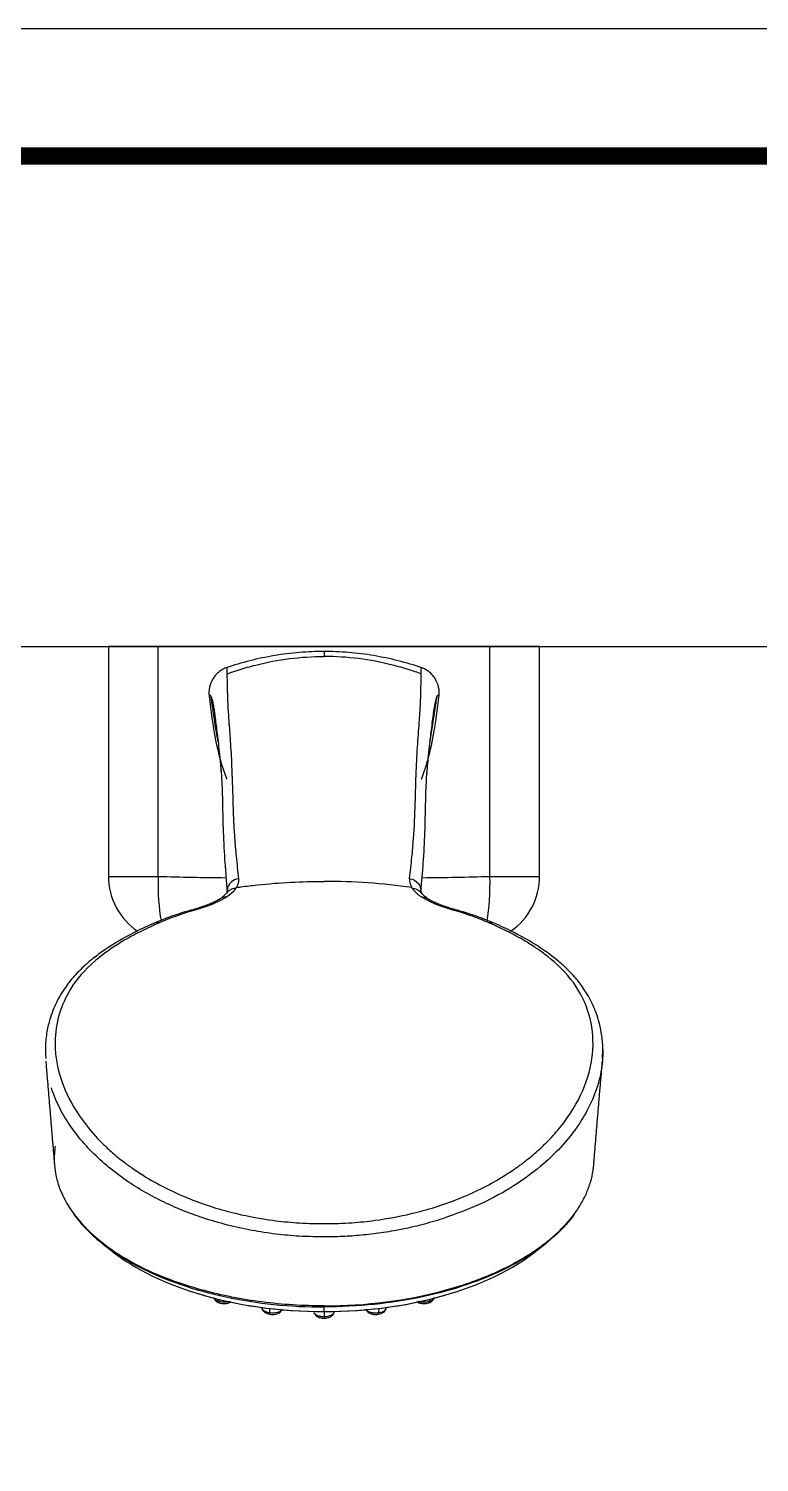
# Model space of a CAD drawing. Extents: x 0 to 1128, y 0 to 827.
# Drawn here: x 392.5 to 502.7, y 610.6 to 826.8 of the extents above; entities that cross this region are included whole.
import ezdxf

# ---------------------------------------------------------------- set-up
doc = ezdxf.new("R2010")
doc.units = 0
doc.header["$LTSCALE"] = 10
doc.header["$MEASUREMENT"] = 0
doc.layers.get('0').update_dxf_attribs({"linetype": 'CONTINUOUS'})
doc.layers.add('1', color=7, linetype='CONTINUOUS')

msp = doc.modelspace()

# ---------------------------------------------------------------- linework, layer by layer
at = {"lineweight": -3, "ltscale": 0.5}
msp.add_line((106.8, 733.62), (790.86, 733.62), dxfattribs=at)
msp.add_lwpolyline([(0, 0), (1128.4, 0), (1128.4, 826.8), (0, 826.8)], close=True, dxfattribs=at)
at = {"color": 5, "linetype": 'ByBlock', "lineweight": -3, "const_width": 2.6}
msp.add_lwpolyline([(18.14, 35.4), (1110.14, 35.4), (1110.14, 807.6), (18.14, 807.6)], close=True, dxfattribs=at)
at = {"layer": '1', "color": 7, "linetype": 'Continuous', "lineweight": -3}
for p, q in [((404.58, 733.62), (404.58, 698.97)), ((412.08, 733.62), (404.58, 733.62)), ((412.08, 698.97), (412.08, 733.62)), ((462.08, 733.62), (412.08, 733.62)), ((462.08, 698.97), (462.08, 733.62)), ((469.58, 733.62), (462.08, 733.62)), ((469.58, 698.97), (469.58, 733.62)), ((404.58, 698.97), (412.08, 698.97)), ((462.08, 698.97), (469.58, 698.97)), ((403.62, 643.64), (404.95, 642.58)), ((469.22, 642.58), (470.55, 643.64)), ((421.19, 635.19), (421.2, 634.87)), ((428.85, 633.82), (428.86, 633.14)), ((437.08, 633.35), (437.08, 634.04)), ((445.32, 633.82), (445.3, 633.14)), ((452.98, 635.19), (452.97, 634.87)), ((437.08, 633.33), (437.08, 633.35)), ((437.08, 633.33), (437.08, 632.55))]:
    msp.add_line(p, q, dxfattribs=at)
for centre, start, end in [((414.58, 698.97), 180, 235.9197), ((459.58, 698.97), 304.2622, 0)]:
    msp.add_arc(centre, 10, start, end, dxfattribs=at)
for centre, major_axis, ratio, start_param, end_param in [((414.58, 698.97), (-0.34, -9.99), 0.249864, 4.720899, 5.452929), ((459.58, 698.97), (0.34, -9.99), 0.249864, 0.830256, 1.562286), ((437.08, 654.55), (38.93, 0), 0.544639, 3.741441, 4.712389), ((437.08, 654.55), (38.93, 0), 0.544639, 4.712389, 5.683337), ((437.08, 654.45), (38.76, 0), 0.544639, 4.194959, 4.712389), ((437.08, 654.45), (38.76, 0), 0.544639, 4.712389, 5.229819)]:
    msp.add_ellipse(centre, major_axis=major_axis, ratio=ratio, start_param=start_param, end_param=end_param, dxfattribs=at)
for points, knots in [([(437.17, 732.89), (435.89, 732.89), (433.36, 732.79), (429.55, 732.3), (425.85, 731.52), (423.49, 730.82), (422.32, 730.42)], [0, 0, 0, 0, 0.247196, 0.495084, 0.745737, 1, 1, 1, 1]), ([(451.83, 730.42), (450.66, 730.82), (448.3, 731.52), (444.6, 732.3), (440.8, 732.79), (438.27, 732.89), (436.99, 732.89)], [0, 0, 0, 0, 0.254251, 0.504905, 0.752798, 1, 1, 1, 1]), ([(437.08, 732.89), (437.08, 732.89), (437.08, 732.88), (437.08, 732.75), (437.08, 732.37), (437.08, 732.13)], [0, 0, 0, 0, 0.056778, 0.442623, 1, 1, 1, 1]), ([(422.44, 729.5), (423.04, 729.72), (424.47, 730.21), (427.6, 731.1), (431.87, 731.91), (435.35, 732.13), (437.08, 732.13)], [0, 0, 0, 0, 0.129308, 0.303507, 0.651816, 1, 1, 1, 1]), ([(451.73, 729.5), (451.12, 729.72), (449.69, 730.21), (446.57, 731.1), (442.29, 731.91), (438.82, 732.13), (437.08, 732.13)], [0, 0, 0, 0, 0.129467, 0.303634, 0.651878, 1, 1, 1, 1]), ([(420.55, 729.08), (420.47, 728.99), (420.4, 728.89), (419.83, 727.99), (419.65, 727.01), (419.75, 726.18)], [0, 0, 0, 0, 0.112105, 0.112105, 1, 1, 1, 1]), ([(422.45, 730.46), (422.23, 730.4), (421.81, 730.22), (421.21, 729.78), (420.76, 729.41), (420.55, 729.09), (420.54, 729.07)], [0, 0, 0, 0, 0.375782, 0.715118, 0.982766, 1, 1, 1, 1]), ([(422.42, 730.45), (422.41, 730.44), (422.39, 730.36), (422.42, 729.84), (422.44, 729.5)], [0, 0, 0, 0, 0.342176, 1, 1, 1, 1]), ([(422.44, 729.5), (422.44, 729.25), (422.45, 728.77), (422.46, 727.87), (422.49, 726.85), (422.52, 725.66), (422.59, 724.2), (422.73, 722.15), (422.95, 719.36), (423.18, 715.43), (423.29, 711.36), (423.41, 707.63), (423.57, 704.83), (423.83, 701.92), (424.06, 699.75), (424.18, 698.62)], [0, 0, 0, 0, 0.065671, 0.127771, 0.186186, 0.240932, 0.30642, 0.381136, 0.487981, 0.600792, 0.741511, 0.811421, 0.870207, 0.932217, 1, 1, 1, 1]), ([(449.98, 698.62), (450.1, 699.72), (450.32, 701.8), (450.67, 705.66), (450.85, 710.07), (450.95, 714.87), (451.19, 719.06), (451.42, 721.98), (451.57, 724.08), (451.65, 725.79), (451.7, 727.88), (451.72, 728.9), (451.73, 729.5)], [0, 0, 0, 0, 0.065668, 0.124634, 0.249176, 0.374314, 0.499585, 0.624623, 0.681707, 0.749723, 0.85061, 1, 1, 1, 1]), ([(453.62, 729.07), (453.61, 729.09), (453.4, 729.41), (452.95, 729.78), (452.36, 730.21), (451.93, 730.4), (451.72, 730.46)], [0, 0, 0, 0, 0.016489, 0.283869, 0.623538, 1, 1, 1, 1]), ([(451.73, 729.5), (451.74, 729.79), (451.74, 730.3), (451.75, 730.45), (451.73, 730.45), (451.73, 730.45)], [0, 0, 0, 0, 0.49761, 0.882989, 1, 1, 1, 1]), ([(454.42, 726.18), (454.52, 727.01), (454.33, 727.99), (453.76, 728.89), (453.69, 728.99), (453.62, 729.08)], [0, 0, 0, 0, 0.887722, 0.887722, 1, 1, 1, 1]), ([(420.06, 726.08), (420.03, 726.14), (419.96, 726.27), (419.83, 726.36), (419.78, 726.25), (419.75, 726.18)], [0, 0, 0, 0, 0.248558, 0.497105, 1, 1, 1, 1]), ([(419.75, 726.18), (420.02, 723.95), (420.53, 719.73), (421.65, 715.57), (422.38, 713.65), (422.39, 713.62)], [0, 0, 0, 0, 0.522443, 0.991853, 1, 1, 1, 1]), ([(420.52, 724.23), (420.47, 724.57), (420.37, 725.1), (420.22, 725.68), (420.11, 725.94), (420.06, 726.08)], [0, 0, 0, 0, 0.386619, 0.693309, 1, 1, 1, 1]), ([(451.77, 713.62), (452.2, 714.76), (453, 717.34), (453.87, 721.54), (454.23, 724.6), (454.42, 726.18)], [0, 0, 0, 0, 0.283472, 0.628813, 1, 1, 1, 1]), ([(453.05, 719.35), (453.13, 719.79), (453.47, 721.73), (453.79, 723.97), (454.06, 725.77), (454.1, 726.08)], [0, 0, 0, 0, 0.200697, 0.863618, 1, 1, 1, 1]), ([(454.1, 726.08), (454.05, 725.95), (453.94, 725.69), (453.81, 725.15), (453.7, 724.63), (453.65, 724.29), (453.63, 724.21)], [0, 0, 0, 0, 0.302058, 0.604801, 0.907747, 1, 1, 1, 1]), ([(454.42, 726.18), (454.38, 726.26), (454.31, 726.41), (454.17, 726.19), (454.1, 726.08)], [0, 0, 0, 0, 0.502912, 1, 1, 1, 1]), ([(421.24, 718.56), (421.18, 719.06), (421.06, 720.07), (420.84, 721.85), (420.67, 723.24), (420.56, 724.03), (420.52, 724.23)], [0, 0, 0, 0, 0.211007, 0.422009, 0.84402, 1, 1, 1, 1]), ([(453.63, 724.21), (453.6, 724.02), (453.48, 723.14), (453.3, 721.69), (453.08, 719.88), (452.98, 719), (452.93, 718.56)], [0, 0, 0, 0, 0.147952, 0.634767, 0.816908, 1, 1, 1, 1]), ([(421.59, 714.73), (421.56, 715.15), (421.5, 715.89), (421.39, 717.19), (421.3, 718.02), (421.24, 718.56)], [0, 0, 0, 0, 0.298234, 0.542445, 1, 1, 1, 1]), ([(452.93, 718.56), (452.86, 717.97), (452.75, 716.91), (452.63, 715.52), (452.58, 714.76), (452.56, 714.55)], [0, 0, 0, 0, 0.471781, 0.857603, 1, 1, 1, 1]), ([(421.55, 715), (421.57, 714.71), (421.67, 713.32), (421.77, 710.47), (421.83, 706.3), (422.04, 701.9), (422.3, 698.75), (422.43, 697.28)], [0, 0, 0, 0, 0.067577, 0.314522, 0.558751, 0.801924, 1, 1, 1, 1]), ([(451.73, 697.28), (451.87, 698.74), (452.12, 701.86), (452.33, 706.24), (452.39, 710.39), (452.49, 713.25), (452.59, 714.66), (452.62, 714.98)], [0, 0, 0, 0, 0.197001, 0.43876, 0.681597, 0.927043, 1, 1, 1, 1]), ([(424.18, 698.62), (423.71, 698.55), (423.19, 698.3), (422.53, 697.48), (422.42, 696.96), (422.5, 696.54)], [0, 0, 0, 0, 0.5, 0.5, 1, 1, 1, 1]), ([(424.18, 698.62), (424.18, 698.4), (424.18, 697.97), (423.97, 697.51), (423.86, 697.29)], [0, 0, 0, 0, 0.515861, 1, 1, 1, 1]), ([(449.98, 698.62), (449.97, 698.49), (449.96, 698.24), (450.05, 697.79), (450.2, 697.48), (450.3, 697.3)], [0, 0, 0, 0, 0.310478, 0.5902, 1, 1, 1, 1]), ([(449.98, 698.62), (450.45, 698.55), (450.98, 698.3), (451.64, 697.48), (451.74, 696.96), (451.67, 696.54)], [0, 0, 0, 0, 0.5, 0.5, 1, 1, 1, 1]), ([(423.77, 697.16), (423.58, 696.91), (423.22, 696.44), (422.64, 696.04), (422.36, 695.84)], [0, 0, 0, 0, 0.517944, 1, 1, 1, 1]), ([(423.77, 697.16), (423.33, 697.16), (422.84, 696.98), (422.46, 696.56), (422.41, 696.48), (422.36, 696.4)], [0, 0, 0, 0, 0.827785, 0.827785, 1, 1, 1, 1]), ([(423.86, 697.29), (424.08, 697.33), (425.14, 697.47), (427.86, 697.8), (432.04, 698.13), (435.4, 698.22), (437.08, 698.22)], [0, 0, 0, 0, 0.050609, 0.240537, 0.620293, 1, 1, 1, 1]), ([(450.38, 697.16), (450.48, 697.02), (450.66, 696.78), (451, 696.45), (451.37, 696.14), (451.66, 695.94), (451.81, 695.84)], [0, 0, 0, 0, 0.276672, 0.514416, 0.745747, 1, 1, 1, 1]), ([(450.38, 697.16), (450.82, 697.16), (451.32, 696.98), (451.7, 696.56), (451.75, 696.49), (451.8, 696.4)], [0, 0, 0, 0, 0.826375, 0.826375, 1, 1, 1, 1]), ([(417.58, 694.03), (416.78, 693.81), (415.31, 693.37), (413.36, 692.7), (412.2, 692.23), (411.68, 692.01)], [0, 0, 0, 0, 0.388226, 0.721944, 1, 1, 1, 1]), ([(419.97, 694.85), (419.74, 694.75), (419.32, 694.58), (418.52, 694.3), (417.92, 694.12), (417.53, 694.01)], [0, 0, 0, 0, 0.30401, 0.557107, 1, 1, 1, 1]), ([(420.41, 694.84), (420.34, 694.81), (420.23, 694.77), (420.1, 694.71), (420.01, 694.67), (419.92, 694.64), (419.81, 694.6), (419.62, 694.52), (419.34, 694.42), (418.91, 694.28), (418.39, 694.11), (418.01, 694), (417.82, 693.94)], [0, 0, 0, 0, 0.0625, 0.09375, 0.125, 0.15625, 0.1875, 0.25, 0.375, 0.5, 0.75, 1, 1, 1, 1]), ([(421.58, 695.68), (421.52, 695.65), (421.39, 695.57), (421.09, 695.4), (420.62, 695.14), (420.2, 694.95), (419.93, 694.83)], [0, 0, 0, 0, 0.129489, 0.310494, 0.590691, 1, 1, 1, 1]), ([(422.36, 695.84), (422.31, 695.81), (422.21, 695.75), (421.98, 695.62), (421.73, 695.48), (421.41, 695.31), (421, 695.11), (420.66, 694.95), (420.41, 694.84)], [0, 0, 0, 0, 0.080755, 0.160871, 0.371278, 0.502435, 0.651004, 1, 1, 1, 1]), ([(422.36, 695.84), (422.18, 695.86), (421.91, 695.85), (421.66, 695.74), (421.58, 695.69)], [0, 0, 0, 0, 0.657524, 1, 1, 1, 1]), ([(453.75, 694.84), (453.65, 694.89), (453.34, 695.03), (452.91, 695.23), (452.51, 695.44), (452.17, 695.63), (451.94, 695.76), (451.81, 695.84)], [0, 0, 0, 0, 0.145724, 0.445721, 0.629425, 0.771448, 1, 1, 1, 1]), ([(454.23, 694.83), (453.97, 694.95), (453.55, 695.14), (453.07, 695.4), (452.78, 695.57), (452.64, 695.65), (452.59, 695.68)], [0, 0, 0, 0, 0.409314, 0.689512, 0.870517, 1, 1, 1, 1]), ([(456.34, 693.94), (456.15, 694), (455.77, 694.11), (455.25, 694.28), (454.82, 694.42), (454.54, 694.52), (454.35, 694.6), (454.24, 694.64), (454.16, 694.67), (454.07, 694.71), (453.93, 694.77), (453.82, 694.81), (453.75, 694.84)], [0, 0, 0, 0, 0.249998, 0.499998, 0.624999, 0.749999, 0.812499, 0.84375, 0.875, 0.90625, 0.9375, 1, 1, 1, 1]), ([(456.63, 694.01), (456.24, 694.12), (455.65, 694.3), (454.84, 694.58), (454.42, 694.75), (454.2, 694.85)], [0, 0, 0, 0, 0.442893, 0.69599, 1, 1, 1, 1]), ([(462.48, 692.01), (461.96, 692.23), (460.8, 692.7), (458.85, 693.37), (457.38, 693.81), (456.58, 694.03)], [0, 0, 0, 0, 0.278057, 0.611775, 1, 1, 1, 1]), ([(411.68, 692.01), (410.6, 691.55), (408.63, 690.63), (406.03, 689.2), (403.93, 687.85), (402.25, 686.61), (400.92, 685.47), (399.57, 684.14), (398.15, 682.44), (397.05, 680.65), (396.29, 679.02), (395.76, 677.57), (395.29, 675.73), (395.03, 673.67), (395.06, 672.22), (395.12, 671.53)], [0, 0, 0, 0, 0.101516, 0.193395, 0.275476, 0.347034, 0.407776, 0.461701, 0.552231, 0.656221, 0.702706, 0.761453, 0.83417, 0.921277, 1, 1, 1, 1]), ([(412.18, 691.94), (411.96, 691.84), (411.55, 691.66), (410.97, 691.38), (410.44, 691.14), (409.85, 690.86), (409.22, 690.55), (408.41, 690.14), (407.75, 689.78), (407.22, 689.48), (407.01, 689.35), (406.91, 689.3)], [0, 0, 0, 0, 0.117491, 0.222057, 0.317874, 0.403858, 0.551474, 0.675371, 0.867939, 0.941353, 1, 1, 1, 1]), ([(411.69, 692.01), (411.74, 692.03), (411.9, 692.06), (412.08, 692), (412.18, 691.94)], [0, 0, 0, 0, 0.353213, 1, 1, 1, 1]), ([(417.82, 693.94), (417.33, 693.8), (416.25, 693.48), (414.78, 692.99), (413.61, 692.55), (412.83, 692.22), (412.46, 692.06), (412.27, 691.98)], [0, 0, 0, 0, 0.255827, 0.553418, 0.789977, 0.895428, 1, 1, 1, 1]), ([(461.89, 691.98), (461.7, 692.06), (461.32, 692.22), (460.54, 692.56), (459.37, 692.99), (457.9, 693.49), (456.83, 693.8), (456.34, 693.94)], [0, 0, 0, 0, 0.106098, 0.213094, 0.450683, 0.745867, 1, 1, 1, 1]), ([(461.98, 691.94), (462.09, 692), (462.26, 692.06), (462.42, 692.03), (462.48, 692.01)], [0, 0, 0, 0, 0.646881, 1, 1, 1, 1]), ([(467.25, 689.29), (467.24, 689.3), (467.19, 689.34), (467.09, 689.4), (466.9, 689.52), (466.6, 689.68), (466.23, 689.87), (465.77, 690.12), (465.21, 690.42), (464.34, 690.86), (463.47, 691.27), (462.62, 691.67), (462.2, 691.85), (461.98, 691.94)], [0, 0, 0, 0, 0.013329, 0.032326, 0.066116, 0.136713, 0.208452, 0.278681, 0.410849, 0.535075, 0.777812, 0.887233, 1, 1, 1, 1]), ([(479.04, 671.5), (479.1, 672.12), (479.14, 673.44), (478.93, 675.36), (478.53, 677.17), (477.98, 678.79), (477.33, 680.2), (476.63, 681.42), (476.03, 682.32), (475.5, 683.02), (474.94, 683.72), (474.12, 684.61), (472.93, 685.76), (471.25, 687.13), (469.01, 688.68), (466.08, 690.37), (463.77, 691.46), (462.48, 692.01)], [0, 0, 0, 0, 0.069768, 0.151068, 0.22196, 0.282839, 0.348841, 0.402466, 0.44577, 0.47145, 0.501008, 0.545821, 0.605946, 0.6817, 0.773223, 0.879556, 1, 1, 1, 1]), ([(406.91, 689.29), (406.56, 689.08), (405.53, 688.47), (404.06, 687.43), (401.4, 685.34), (397.88, 681.3), (395.89, 674.46), (397.39, 667.38), (400.43, 662.26), (403.13, 659.17), (404.93, 657.52), (406.02, 656.57), (406.63, 656.11), (406.93, 655.89)], [0, 0, 0, 0, 0.026449, 0.077842, 0.123702, 0.267182, 0.494255, 0.687305, 0.825102, 0.910763, 0.954438, 0.977576, 1, 1, 1, 1]), ([(467.24, 655.89), (467.66, 656.21), (468.49, 656.85), (469.58, 657.84), (470.99, 659.18), (472.61, 660.97), (475.01, 664.25), (477.15, 668.71), (477.93, 674.22), (476.87, 679.53), (474.27, 683.86), (471.28, 686.58), (468.93, 688.27), (467.83, 688.94), (467.25, 689.29)], [0, 0, 0, 0, 0.032412, 0.062663, 0.091319, 0.154858, 0.218717, 0.36584, 0.511915, 0.65637, 0.800058, 0.915709, 0.956324, 1, 1, 1, 1]), ([(479.1, 672.85), (479.11, 672.5), (479.11, 672.15), (479.09, 671.79), (479.09, 671.79)], [0, 0, 0, 0, 0.986388, 1, 1, 1, 1]), ([(479.07, 671.45), (479.04, 670.95), (478.91, 669.84), (478.53, 668.02), (477.83, 665.91), (476.72, 663.51), (475.07, 660.86), (472.76, 658.01), (469.67, 655.08), (465.7, 652.2), (460.8, 649.47), (456.94, 648.06), (454.93, 647.34)], [0, 0, 0, 0, 0.05301, 0.11566, 0.188991, 0.273044, 0.367726, 0.473073, 0.589038, 0.715486, 0.852269, 1, 1, 1, 1]), ([(419.23, 647.34), (418.24, 647.67), (416.21, 648.37), (413.27, 649.65), (410.36, 651.14), (407.53, 652.88), (404.83, 654.87), (402.32, 657.1), (400.07, 659.58), (398.14, 662.28), (396.86, 664.68), (396.26, 666.18), (396.08, 666.7)], [0, 0, 0, 0, 0.086338, 0.176891, 0.271691, 0.370888, 0.474693, 0.583032, 0.695782, 0.812981, 0.934675, 1, 1, 1, 1]), ([(396.55, 658.27), (396.49, 657.92), (396.4, 657.11), (396.38, 655.75), (396.57, 654.1), (396.96, 652.61), (397.31, 651.68), (397.45, 651.36)], [0, 0, 0, 0, 0.151134, 0.350848, 0.587263, 0.860367, 1, 1, 1, 1]), ([(406.93, 655.88), (406.98, 655.84), (407.08, 655.75), (407.32, 655.58), (407.76, 655.27), (408.75, 654.57), (411.6, 652.71), (416.65, 650.21), (423.21, 648.15), (428.68, 647.14), (432.38, 646.76), (434.96, 646.62), (436.36, 646.61), (437.08, 646.6)], [0, 0, 0, 0, 0.006681, 0.014315, 0.031543, 0.062036, 0.140442, 0.379587, 0.60712, 0.772473, 0.877122, 0.936144, 1, 1, 1, 1]), ([(437.08, 646.6), (437.81, 646.61), (439.2, 646.62), (441.78, 646.76), (445.48, 647.14), (450.95, 648.15), (457.52, 650.21), (462.56, 652.72), (465.4, 654.55), (466.37, 655.25), (466.87, 655.59), (467.12, 655.79), (467.24, 655.89)], [0, 0, 0, 0, 0.063827, 0.122802, 0.22742, 0.392806, 0.62048, 0.8596, 0.937874, 0.965432, 0.983952, 1, 1, 1, 1]), ([(473.33, 646.31), (473.8, 646.81), (474.68, 647.85), (475.78, 649.47), (476.66, 651.16), (477.3, 652.87), (477.61, 654.28), (477.7, 655.12), (477.73, 655.38)], [0, 0, 0, 0, 0.177515, 0.362814, 0.548118, 0.733426, 0.918737, 1, 1, 1, 1]), ([(397.45, 651.36), (397.61, 650.98), (398.17, 649.82), (399.43, 647.85), (401.56, 645.44), (404.49, 642.99), (408.32, 640.59), (413.09, 638.32), (416.89, 637.15), (418.86, 636.55)], [0, 0, 0, 0, 0.060801, 0.184599, 0.321496, 0.471488, 0.634571, 0.810736, 1, 1, 1, 1]), ([(399.31, 648.07), (399.68, 647.55), (400.09, 647.04), (402.73, 644.06), (405.78, 641.81), (413.19, 638.06), (417.54, 636.57), (426.97, 634.55), (431.99, 634.03), (437.08, 634.04)], [0, 0, 0, 0, 0.063047, 0.063047, 0.375365, 0.375365, 0.687682, 0.687682, 1, 1, 1, 1]), ([(437.08, 644.6), (435.97, 644.62), (433.7, 644.65), (430.21, 644.95), (426.6, 645.47), (422.89, 646.24), (420.47, 646.97), (419.23, 647.34)], [0, 0, 0, 0, 0.180089, 0.37042, 0.570347, 0.78006, 1, 1, 1, 1]), ([(474.78, 647.97), (474.43, 647.49), (474.04, 647.01), (471.44, 644.06), (468.38, 641.81), (460.97, 638.06), (456.61, 636.57), (447.19, 634.56), (442.14, 634.04), (437.08, 634.04)], [0, 0, 0, 0, 0.059019, 0.059019, 0.372679, 0.372679, 0.68634, 0.68634, 1, 1, 1, 1]), ([(454.93, 647.34), (453.9, 647.02), (451.87, 646.41), (448.77, 645.71), (445.72, 645.19), (442.75, 644.84), (439.88, 644.63), (438, 644.61), (437.08, 644.6)], [0, 0, 0, 0, 0.184013, 0.36086, 0.53082, 0.694117, 0.850658, 1, 1, 1, 1]), ([(455.3, 636.55), (456.25, 636.83), (458.14, 637.37), (460.82, 638.34), (463.36, 639.42), (465.73, 640.6), (467.93, 641.89), (469.93, 643.26), (471.73, 644.71), (472.8, 645.75), (473.31, 646.29), (473.33, 646.31)], [0, 0, 0, 0, 0.12436, 0.248711, 0.373055, 0.497396, 0.621739, 0.746087, 0.870432, 0.994777, 1, 1, 1, 1]), ([(437.08, 634.2), (433.91, 634.2), (430.78, 634.4), (424.66, 635.19), (421.66, 635.79), (418.86, 636.55)], [0, 0, 0, 0, 0.5, 0.5, 1, 1, 1, 1]), ([(420.46, 635.49), (420.47, 635.4), (420.52, 635.24), (420.69, 635), (420.96, 634.79), (421.17, 634.7), (421.28, 634.66)], [0, 0, 0, 0, 0.258573, 0.51257, 0.759419, 1, 1, 1, 1]), ([(421.2, 634.87), (421.02, 634.93), (420.72, 635.07), (420.51, 635.29), (420.47, 635.43), (420.46, 635.48)], [0, 0, 0, 0, 0.394302, 0.788604, 1, 1, 1, 1]), ([(421.2, 634.87), (421.2, 634.83), (421.21, 634.77), (421.23, 634.7), (421.26, 634.67), (421.28, 634.66), (421.28, 634.66)], [0, 0, 0, 0, 0.430949, 0.648647, 0.866344, 1, 1, 1, 1]), ([(422.9, 634.87), (422.88, 634.86), (422.72, 634.81), (422.17, 634.71), (421.55, 634.76), (421.2, 634.87)], [0, 0, 0, 0, 0.026685, 0.351124, 1, 1, 1, 1]), ([(421.28, 634.66), (421.38, 634.63), (421.58, 634.58), (421.9, 634.55), (422.23, 634.56), (422.56, 634.61), (422.85, 634.7), (423.01, 634.78), (423.07, 634.82)], [0, 0, 0, 0, 0.168686, 0.335582, 0.505411, 0.680641, 0.862229, 1, 1, 1, 1]), ([(428.86, 633.14), (428.66, 633.17), (428.3, 633.27), (427.92, 633.49), (427.78, 633.68), (427.76, 633.78), (427.76, 633.8)], [0, 0, 0, 0, 0.31332, 0.62664, 0.93996, 1, 1, 1, 1]), ([(427.78, 633.71), (427.8, 633.64), (427.87, 633.48), (428.1, 633.25), (428.47, 633.04), (428.76, 632.96), (428.91, 632.94)], [0, 0, 0, 0, 0.188189, 0.468007, 0.738156, 1, 1, 1, 1]), ([(430.74, 633.71), (430.73, 633.67), (430.7, 633.58), (430.6, 633.46), (430.39, 633.32), (429.87, 633.12), (429.26, 633.08), (428.86, 633.14)], [0, 0, 0, 0, 0.104068, 0.216059, 0.328051, 0.552034, 1, 1, 1, 1]), ([(428.91, 632.94), (429.01, 632.92), (429.22, 632.91), (429.63, 632.92), (430.02, 633.01), (430.34, 633.17), (430.54, 633.32), (430.68, 633.5), (430.73, 633.64), (430.74, 633.71)], [0, 0, 0, 0, 0.129999, 0.255209, 0.501525, 0.625737, 0.750343, 0.875343, 1, 1, 1, 1]), ([(443.42, 633.72), (443.43, 633.65), (443.48, 633.51), (443.62, 633.32), (443.82, 633.17), (444.14, 633.01), (444.53, 632.92), (444.95, 632.91), (445.15, 632.92), (445.26, 632.94)], [0, 0, 0, 0, 0.124856, 0.250016, 0.374731, 0.498996, 0.745232, 0.870271, 1, 1, 1, 1]), ([(445.3, 633.14), (445.1, 633.11), (444.7, 633.1), (444.14, 633.18), (443.77, 633.32), (443.56, 633.46), (443.46, 633.58), (443.43, 633.67), (443.42, 633.71)], [0, 0, 0, 0, 0.224021, 0.448041, 0.672062, 0.784072, 0.896082, 1, 1, 1, 1]), ([(445.26, 632.94), (445.41, 632.96), (445.69, 633.04), (446.06, 633.25), (446.29, 633.48), (446.37, 633.64), (446.39, 633.71)], [0, 0, 0, 0, 0.2596, 0.527393, 0.804863, 1, 1, 1, 1]), ([(446.41, 633.8), (446.4, 633.78), (446.38, 633.68), (446.18, 633.4), (445.7, 633.2), (445.3, 633.14)], [0, 0, 0, 0, 0.05934, 0.372893, 1, 1, 1, 1]), ([(451.09, 634.81), (451.1, 634.81), (451.18, 634.76), (451.37, 634.67), (451.7, 634.59), (452.08, 634.55), (452.49, 634.56), (452.75, 634.62), (452.88, 634.66)], [0, 0, 0, 0, 0.011521, 0.185559, 0.37055, 0.566615, 0.774566, 1, 1, 1, 1]), ([(452.97, 634.87), (452.79, 634.82), (452.4, 634.74), (451.81, 634.74), (451.45, 634.81), (451.29, 634.86), (451.29, 634.86)], [0, 0, 0, 0, 0.328826, 0.657651, 0.986477, 1, 1, 1, 1]), ([(452.88, 634.66), (452.99, 634.7), (453.2, 634.79), (453.46, 634.99), (453.64, 635.23), (453.69, 635.4), (453.7, 635.48)], [0, 0, 0, 0, 0.240541, 0.487341, 0.741311, 1, 1, 1, 1]), ([(452.97, 634.87), (452.97, 634.83), (452.96, 634.77), (452.93, 634.7), (452.91, 634.67), (452.89, 634.66), (452.88, 634.66)], [0, 0, 0, 0, 0.433749, 0.65286, 0.871971, 1, 1, 1, 1]), ([(453.7, 635.48), (453.7, 635.43), (453.62, 635.2), (453.33, 634.98), (452.97, 634.87)], [0, 0, 0, 0, 0.210734, 1, 1, 1, 1]), ([(428.86, 633.14), (428.86, 633.1), (428.86, 633.04), (428.88, 632.98), (428.89, 632.95), (428.9, 632.94), (428.91, 632.94)], [0, 0, 0, 0, 0.416279, 0.626565, 0.836852, 1, 1, 1, 1]), ([(435.58, 633.2), (435.61, 633.08), (435.7, 632.86), (436.02, 632.59), (436.4, 632.44), (436.77, 632.36), (436.97, 632.35), (437.08, 632.35)], [0, 0, 0, 0, 0.214284, 0.453254, 0.712766, 0.851713, 1, 1, 1, 1]), ([(437.08, 632.55), (436.87, 632.55), (436.48, 632.59), (436, 632.75), (435.72, 632.94), (435.61, 633.09), (435.59, 633.16), (435.59, 633.19)], [0, 0, 0, 0, 0.261148, 0.522296, 0.783443, 0.914017, 1, 1, 1, 1]), ([(437.08, 632.35), (437.19, 632.35), (437.39, 632.36), (437.76, 632.44), (438.14, 632.59), (438.46, 632.86), (438.55, 633.08), (438.58, 633.2)], [0, 0, 0, 0, 0.148639, 0.28782, 0.547463, 0.786236, 1, 1, 1, 1]), ([(438.58, 633.19), (438.57, 633.16), (438.55, 633.09), (438.44, 632.94), (438.06, 632.68), (437.5, 632.55), (437.08, 632.55)], [0, 0, 0, 0, 0.086222, 0.216762, 0.477841, 1, 1, 1, 1]), ([(437.08, 632.55), (437.08, 632.51), (437.08, 632.45), (437.08, 632.39), (437.08, 632.35), (437.08, 632.34), (437.08, 632.35)], [0, 0, 0, 0, 0.336318, 0.506211, 0.676104, 1, 1, 1, 1]), ([(445.3, 633.14), (445.3, 633.1), (445.3, 633.04), (445.28, 632.98), (445.27, 632.95), (445.26, 632.94), (445.26, 632.94)], [0, 0, 0, 0, 0.41898, 0.630631, 0.842282, 1, 1, 1, 1])]:
    msp.add_open_spline(points, degree=3, knots=knots, dxfattribs=at)
for points, degree in [([(421.12, 719.29), (420.7, 721.54), (420.39, 723.81), (420.06, 726.08)], 3), ([(412.08, 698.97), (415.48, 698.87), (418.89, 698.81), (422.32, 698.77)], 3), ([(451.86, 698.77), (455.3, 698.81), (458.71, 698.87), (462.08, 698.97)], 3), ([(422.37, 696.42), (421.56, 695.67)], 1), ([(422.47, 696.93), (422.51, 696.6), (422.37, 696.41)], 2), ([(422.43, 697.28), (422.48, 696.68)], 1), ([(422.5, 696.54), (422.49, 696.65), (422.48, 696.76), (422.47, 696.87)], 3), ([(423.86, 697.29), (423.83, 697.25), (423.8, 697.2), (423.77, 697.16)], 3), ([(450.3, 697.3), (445.92, 697.91), (441.5, 698.22), (437.08, 698.22)], 3), ([(450.38, 697.16), (450.35, 697.2), (450.32, 697.25), (450.3, 697.3)], 3), ([(451.69, 696.87), (451.68, 696.76), (451.68, 696.65), (451.67, 696.54)], 3), ([(451.79, 696.41), (451.65, 696.6), (451.69, 696.93)], 2), ([(451.68, 696.68), (451.73, 697.28)], 1), ([(452.6, 695.67), (451.79, 696.42)], 1), ([(417.82, 693.94), (417.73, 694), (417.64, 694.03), (417.55, 694.01)], 3), ([(420.41, 694.84), (420.26, 694.89), (420.1, 694.89), (419.96, 694.84)], 3), ([(451.81, 695.84), (452.07, 695.88), (452.35, 695.83), (452.58, 695.68)], 3), ([(453.75, 694.84), (453.9, 694.89), (454.06, 694.89), (454.2, 694.84)], 3), ([(456.34, 693.94), (456.43, 694), (456.52, 694.03), (456.61, 694.01)], 3), ([(412.27, 691.98), (412.24, 691.97), (412.21, 691.95), (412.18, 691.94)], 3), ([(461.98, 691.94), (461.95, 691.95), (461.92, 691.97), (461.89, 691.98)], 3), ([(395.12, 671.12), (395.79, 663.24), (396.44, 655.38)], 2), ([(477.73, 655.38), (478.37, 663.24), (479.05, 671.12)], 2), ([(479.09, 671.79), (479.08, 671.68), (479.08, 671.56), (479.07, 671.45)], 3), ([(396.08, 666.7), (396.04, 666.83), (395.99, 666.95), (395.95, 667.08)], 3), ([(437.08, 634.2), (443.38, 634.2), (449.67, 635.01), (455.3, 636.55)], 3), ([(427.73, 634.01), (427.75, 633.78)], 1), ([(437.08, 634.04), (437.08, 634.06), (437.08, 634.13), (437.08, 634.2)], 3), ([(446.41, 633.78), (446.44, 634.03)], 1), ([(438.57, 633.18), (438.6, 633.37)], 1)]:
    msp.add_open_spline(points, degree=degree, dxfattribs=at)

doc.saveas('drawing.dxf')
